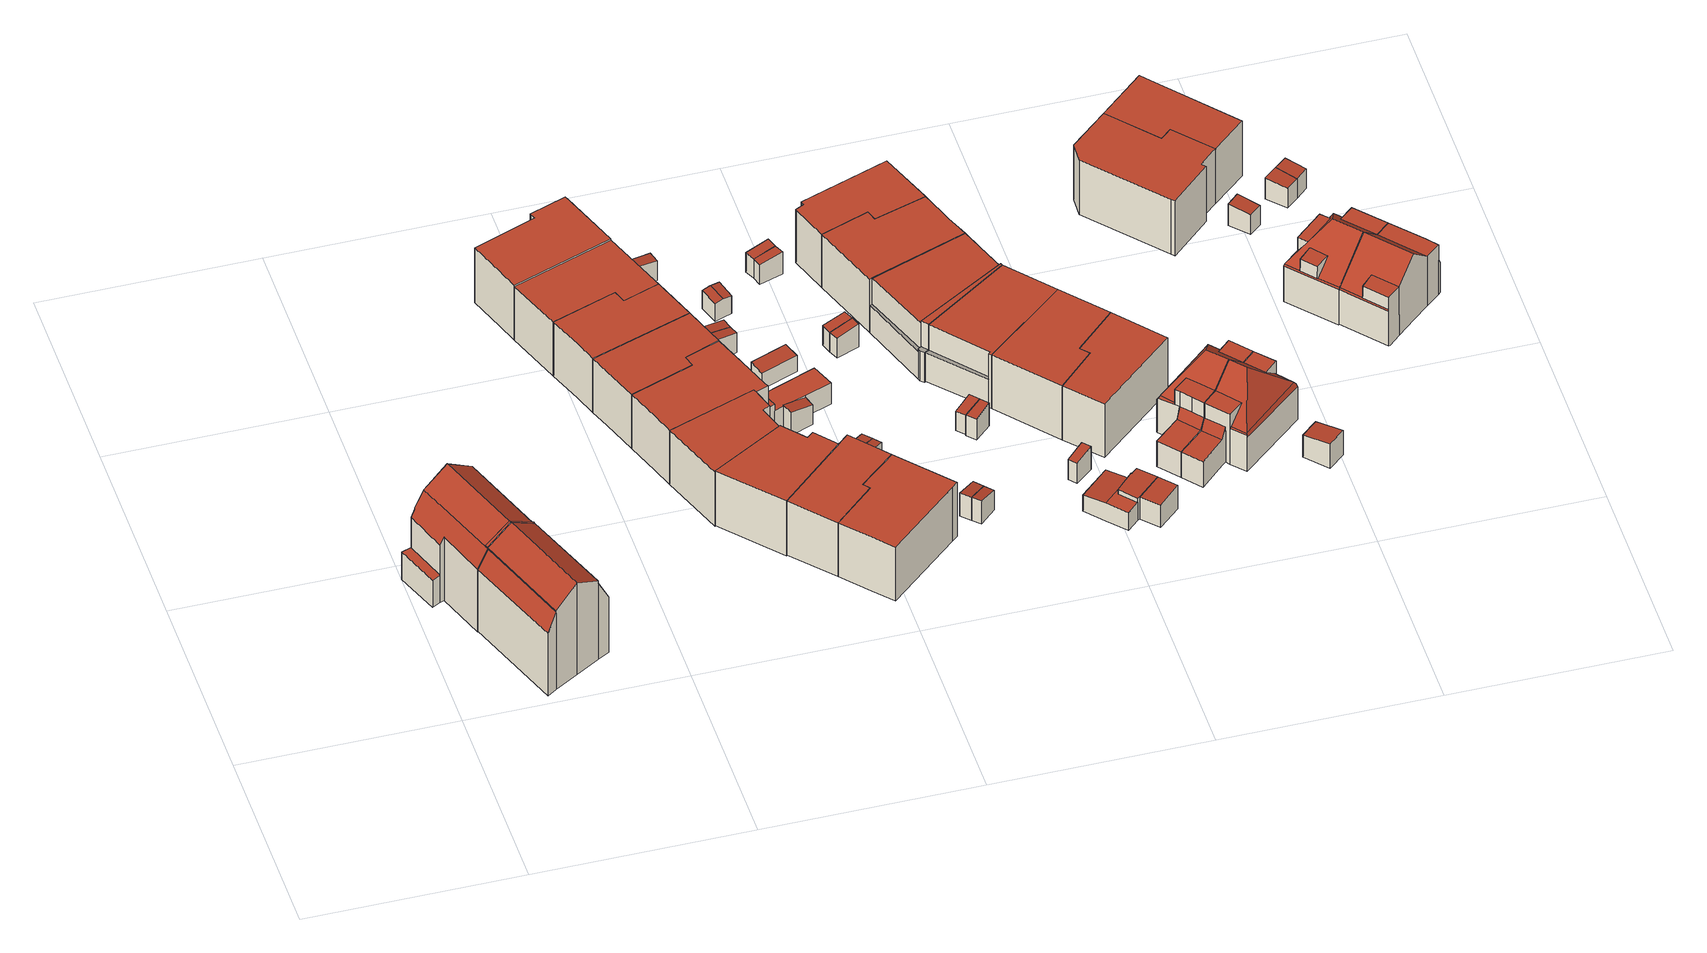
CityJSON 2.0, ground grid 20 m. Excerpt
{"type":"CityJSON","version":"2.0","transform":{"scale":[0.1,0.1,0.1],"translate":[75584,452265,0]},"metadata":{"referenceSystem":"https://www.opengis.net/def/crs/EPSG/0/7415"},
"CityObjects":{
"building1":{"type":"Building","attributes":{"Volume":614.29,"Dakoppervlakte":102.39,"Muuroppervlakte":263.69,"Vloeroppervlakte":76.36,"hoogte_Z_max_in_m_NAP":11.54,"GEB_DOEL":"woonfunctie","dateOfConstruction":"1925-01-01","measuredHeight":10.5},"geometry":[{"type":"Solid","lod":"2","boundaries":[[[[0,1,2,3,4,5,6,7,8,9,10,11,12,13,14,15,16,17,18,19]],[[20,21,22,23,24,25,26,27,28]],[[29,30,31,32,33,34,35,36,37]],[[26,38,39,27]],[[39,38,32,31]],[[40,41,42,43]],[[43,42,44,45]],[[46,47,48,49]],[[12,11,34,33]],[[9,8,7,6,30,29,37,36,35,34,11,10]],[[30,6,5,4,3,2,28,27,39,31]],[[2,1,20,28]],[[21,20,1,0,48]],[[23,22,47,17,16]],[[25,24,15,14]],[[44,42,13,12,33]],[[14,13,42,41,25]],[[44,33,32,45]],[[45,32,38,26,40,43]],[[40,26,25,41]],[[0,19,49,48]],[[19,18,46,49]],[[47,46,18,17]],[[21,48,47,22]],[[16,15,24,23]]]],"semantics":{"surfaces":[{"type":"GroundSurface"},{"type":"RoofSurface"},{"type":"WallSurface"}],"values":[[0,1,1,1,1,1,1,1,2,2,2,2,2,2,2,2,2,2,2,2,2,2,2,2,2]]}}]},
"building2":{"type":"Building","attributes":{"Volume":622.35,"Dakoppervlakte":97.78,"Muuroppervlakte":265.37,"Vloeroppervlakte":68.34,"hoogte_Z_max_in_m_NAP":11.54,"GEB_DOEL":"woonfunctie","dateOfConstruction":"1925-01-01","measuredHeight":10.49},"geometry":[{"type":"Solid","lod":"2","boundaries":[[[[50,51,52,53,54,55,56,57,58,59,60,61,62]],[[41,63,64,42]],[[42,64,65,44]],[[24,66,67,25]],[[68,69,70,71,34,33,72]],[[57,56,72,65,64]],[[44,33,50,62,61,25,41,42]],[[59,58,67,66]],[[61,60,24,25]],[[60,59,66,24]],[[41,25,67,63]],[[33,34,51,50]],[[56,55,68,72]],[[53,52,51,34,71,70,69,68,55,54]],[[65,72,33,44]],[[64,63,67,58,57]]]],"semantics":{"surfaces":[{"type":"GroundSurface"},{"type":"RoofSurface"},{"type":"WallSurface"}],"values":[[0,1,1,1,1,2,2,2,2,2,2,2,2,2,2,2]]}}]},
"building3":{"type":"Building","attributes":{"Volume":371.86,"Dakoppervlakte":60.45,"Muuroppervlakte":201.68,"Vloeroppervlakte":60.45,"hoogte_Z_max_in_m_NAP":7.16,"GEB_DOEL":"woonfunctie","dateOfConstruction":"1925-01-01","measuredHeight":6.15},"geometry":[{"type":"Solid","lod":"2","boundaries":[[[[73,74,75,76,77,78,79,80]],[[81,82,83,84,85,86,87,88]],[[79,84,83,80]],[[75,88,87,76]],[[74,81,88,75]],[[74,73,82,81]],[[83,82,73,80]],[[77,76,87,86]],[[79,78,77,86,85,84]]]],"semantics":{"surfaces":[{"type":"GroundSurface"},{"type":"RoofSurface"},{"type":"WallSurface"}],"values":[[0,1,2,2,2,2,2,2,2]]}}]},
"building4":{"type":"Building","attributes":{"Volume":283.01,"Dakoppervlakte":46.94,"Muuroppervlakte":173.96,"Vloeroppervlakte":46.94,"hoogte_Z_max_in_m_NAP":7.05,"GEB_DOEL":"woonfunctie","dateOfConstruction":"1925-01-01","measuredHeight":6.03},"geometry":[{"type":"Solid","lod":"2","boundaries":[[[[89,90,91,92,93,94,95]],[[96,97,98,99,100,101,102]],[[94,93,97,96]],[[93,92,98,97]],[[91,90,100,99]],[[90,89,101,100]],[[95,102,101,89]],[[102,95,94,96]],[[92,91,99,98]]]],"semantics":{"surfaces":[{"type":"GroundSurface"},{"type":"RoofSurface"},{"type":"WallSurface"}],"values":[[0,1,2,2,2,2,2,2,2]]}}]},
"building5":{"type":"Building","attributes":{"Volume":310.26,"Dakoppervlakte":51.52,"Muuroppervlakte":187.47,"Vloeroppervlakte":51.52,"hoogte_Z_max_in_m_NAP":7.05,"GEB_DOEL":"woonfunctie","dateOfConstruction":"1925-01-01","measuredHeight":6.02},"geometry":[{"type":"Solid","lod":"2","boundaries":[[[[103,104,105,106,107,108,109]],[[110,111,112,113,114,115,116]],[[106,105,113,112]],[[115,114,104,103]],[[109,116,115,103]],[[111,110,116,109,108,107]],[[104,114,113,105]],[[106,112,111,107]]]],"semantics":{"surfaces":[{"type":"GroundSurface"},{"type":"RoofSurface"},{"type":"WallSurface"}],"values":[[0,1,2,2,2,2,2,2]]}}]},
"building6":{"type":"Building","attributes":{"Volume":358.48,"Dakoppervlakte":59.34,"Muuroppervlakte":202.12,"Vloeroppervlakte":59.34,"hoogte_Z_max_in_m_NAP":7.05,"GEB_DOEL":"woonfunctie","dateOfConstruction":"1925-01-01","measuredHeight":6.04},"geometry":[{"type":"Solid","lod":"2","boundaries":[[[[105,104,103,109,77,76,117]],[[114,113,118,119,120,116,115]],[[109,103,115,116]],[[104,105,113,114]],[[119,118,113,105,117,76]],[[77,120,119,76]],[[103,104,114,115]],[[77,109,116,120]]]],"semantics":{"surfaces":[{"type":"GroundSurface"},{"type":"RoofSurface"},{"type":"WallSurface"}],"values":[[0,1,2,2,2,2,2,2]]}}]},
"building7":{"type":"Building","attributes":{"Volume":300.82,"Dakoppervlakte":50.06,"Muuroppervlakte":184.33,"Vloeroppervlakte":50.06,"hoogte_Z_max_in_m_NAP":7.05,"GEB_DOEL":"woonfunctie","dateOfConstruction":"1925-01-01","measuredHeight":6.01},"geometry":[{"type":"Solid","lod":"2","boundaries":[[[[106,121,122,123,124,125,107]],[[126,127,128,129,130,112,111]],[[129,128,123,122]],[[122,121,130,129]],[[130,121,106,112]],[[124,123,128,127]],[[107,111,112,106]],[[107,125,124,127,126,111]]]],"semantics":{"surfaces":[{"type":"GroundSurface"},{"type":"RoofSurface"},{"type":"WallSurface"}],"values":[[0,1,2,2,2,2,2,2]]}}]},
"building8":{"type":"Building","attributes":{"Volume":309.06,"Dakoppervlakte":49.85,"Muuroppervlakte":182.69,"Vloeroppervlakte":49.85,"hoogte_Z_max_in_m_NAP":7.33,"GEB_DOEL":"woonfunctie","dateOfConstruction":"1925-01-01","measuredHeight":6.2},"geometry":[{"type":"Solid","lod":"2","boundaries":[[[[131,132,133,134,135,136]],[[137,138,139,140,141,142]],[[131,136,139,138]],[[141,140,135,134]],[[133,142,141,134]],[[132,137,142,133]],[[140,139,136,135]],[[132,131,138,137]]]],"semantics":{"surfaces":[{"type":"GroundSurface"},{"type":"RoofSurface"},{"type":"WallSurface"}],"values":[[0,1,2,2,2,2,2,2]]}}]},
"building9":{"type":"Building","attributes":{"Volume":402.59,"Dakoppervlakte":78.63,"Muuroppervlakte":241.8,"Vloeroppervlakte":78.56,"hoogte_Z_max_in_m_NAP":7.05,"GEB_DOEL":"woonfunctie","dateOfConstruction":"1925-01-01","measuredHeight":6.01},"geometry":[{"type":"Solid","lod":"2","boundaries":[[[[143,144,145,146,147,148,89,95,94,149,124,123,122,121,150,151,152,153,154]],[[155,130,129,128,127,156,96,102,101,157]],[[158,159,160,161,162,163,164]],[[165,166,167,168]],[[169,170,160,171,172]],[[94,95,102,96]],[[95,89,101,102]],[[101,89,148,157]],[[130,121,122,129]],[[129,122,123,128]],[[124,127,128,123]],[[158,146,145,159]],[[162,161,170,154,153]],[[162,153,152,163]],[[152,151,164,163]],[[165,168,164,151,150]],[[158,167,166,147,146]],[[168,167,158,164]],[[154,170,169,143]],[[171,159,145,144,172]],[[143,169,172,144]],[[170,161,160]],[[159,171,160]],[[155,157,148,147,166,165,150,121,130]],[[96,156,127,124,149,94]]]],"semantics":{"surfaces":[{"type":"GroundSurface"},{"type":"RoofSurface"},{"type":"WallSurface"}],"values":[[0,1,1,1,1,2,2,2,2,2,2,2,2,2,2,2,2,2,2,2,2,2,2,2,2]]}}]},
"building10":{"type":"Building","attributes":{"Volume":282.96,"Dakoppervlakte":46.13,"Muuroppervlakte":181.64,"Vloeroppervlakte":46.13,"hoogte_Z_max_in_m_NAP":7.33,"GEB_DOEL":"woonfunctie","dateOfConstruction":"1925-01-01","measuredHeight":6.13},"geometry":[{"type":"Solid","lod":"2","boundaries":[[[[173,174,175,176,177,178,179]],[[180,181,182,183,184,139,138]],[[179,178,180,138]],[[178,177,181,180]],[[183,182,176,175]],[[174,184,183,175]],[[139,184,174,173]],[[138,139,173,179]],[[181,177,176,182]]]],"semantics":{"surfaces":[{"type":"GroundSurface"},{"type":"RoofSurface"},{"type":"WallSurface"}],"values":[[0,1,2,2,2,2,2,2,2]]}}]},
"building11":{"type":"Building","attributes":{"Volume":360.34,"Dakoppervlakte":58.59,"Muuroppervlakte":197.83,"Vloeroppervlakte":58.59,"hoogte_Z_max_in_m_NAP":7.33,"GEB_DOEL":"woonfunctie","dateOfConstruction":"1925-01-01","measuredHeight":6.15},"geometry":[{"type":"Solid","lod":"2","boundaries":[[[[178,177,176,175,185,186,187,188]],[[189,190,191,192,183,182,181,180]],[[187,186,191,190]],[[186,185,192,191]],[[176,182,183,175]],[[176,177,181,182]],[[178,180,181,177]],[[190,189,180,178,188,187]],[[175,183,192,185]]]],"semantics":{"surfaces":[{"type":"GroundSurface"},{"type":"RoofSurface"},{"type":"WallSurface"}],"values":[[0,1,2,2,2,2,2,2,2]]}}]},
"building12":{"type":"Building","attributes":{"Volume":5.86,"Dakoppervlakte":2.48,"Muuroppervlakte":15.99,"Vloeroppervlakte":2.44,"hoogte_Z_max_in_m_NAP":3.57,"GEB_DOEL":"onbekend","dateOfConstruction":"1925-01-01","measuredHeight":2.6},"geometry":[{"type":"Solid","lod":"2","boundaries":[[[[193,194,195,196]],[[197,198,199,200]],[[194,198,197,195]],[[194,193,199,198]],[[196,200,199,193]],[[200,196,195,197]]]],"semantics":{"surfaces":[{"type":"GroundSurface"},{"type":"RoofSurface"},{"type":"WallSurface"}],"values":[[0,1,2,2,2,2]]}}]},
"building13":{"type":"Building","attributes":{"Volume":5.13,"Dakoppervlakte":2.28,"Muuroppervlakte":14.9,"Vloeroppervlakte":2.25,"hoogte_Z_max_in_m_NAP":3.58,"GEB_DOEL":"onbekend","dateOfConstruction":"1925-01-01","measuredHeight":2.49},"geometry":[{"type":"Solid","lod":"2","boundaries":[[[[201,202,203,204]],[[205,206,207,208]],[[202,206,205,203]],[[207,206,202,201]],[[204,208,207,201]],[[204,203,205,208]]]],"semantics":{"surfaces":[{"type":"GroundSurface"},{"type":"RoofSurface"},{"type":"WallSurface"}],"values":[[0,1,2,2,2,2]]}}]},
"building14":{"type":"Building","attributes":{"Volume":5.24,"Dakoppervlakte":2.29,"Muuroppervlakte":15.24,"Vloeroppervlakte":2.25,"hoogte_Z_max_in_m_NAP":3.58,"GEB_DOEL":"onbekend","dateOfConstruction":"1925-01-01","measuredHeight":2.54},"geometry":[{"type":"Solid","lod":"2","boundaries":[[[[209,210,211,212]],[[206,205,213,214]],[[212,205,206,209]],[[212,211,213,205]],[[210,214,213,211]],[[206,214,210,209]]]],"semantics":{"surfaces":[{"type":"GroundSurface"},{"type":"RoofSurface"},{"type":"WallSurface"}],"values":[[0,1,2,2,2,2]]}}]},
"building15":{"type":"Building","attributes":{"Volume":10.61,"Dakoppervlakte":5.64,"Muuroppervlakte":19.85,"Vloeroppervlakte":5.59,"hoogte_Z_max_in_m_NAP":3.04,"GEB_DOEL":"onbekend","dateOfConstruction":"1925-01-01","measuredHeight":2},"geometry":[{"type":"Solid","lod":"2","boundaries":[[[[215,216,217,218]],[[219,220,221,222]],[[220,219,217,216]],[[216,215,221,220]],[[218,222,221,215]],[[219,222,218,217]]]],"semantics":{"surfaces":[{"type":"GroundSurface"},{"type":"RoofSurface"},{"type":"WallSurface"}],"values":[[0,1,2,2,2,2]]}}]},
"building16":{"type":"Building","attributes":{"Volume":5.31,"Dakoppervlakte":2.31,"Muuroppervlakte":15.15,"Vloeroppervlakte":2.28,"hoogte_Z_max_in_m_NAP":3.76,"GEB_DOEL":"onbekend","dateOfConstruction":"1925-01-01","measuredHeight":2.52},"geometry":[{"type":"Solid","lod":"2","boundaries":[[[[223,224,225,226]],[[227,228,229,230]],[[223,226,228,227]],[[229,228,226,225]],[[224,230,229,225]],[[224,223,227,230]]]],"semantics":{"surfaces":[{"type":"GroundSurface"},{"type":"RoofSurface"},{"type":"WallSurface"}],"values":[[0,1,2,2,2,2]]}}]},
"building17":{"type":"Building","attributes":{"Volume":7.15,"Dakoppervlakte":3.49,"Muuroppervlakte":15.15,"Vloeroppervlakte":5.08,"hoogte_Z_max_in_m_NAP":3.2,"GEB_DOEL":"onbekend","dateOfConstruction":"1925-01-01","measuredHeight":2.15},"geometry":[{"type":"Solid","lod":"2","boundaries":[[[[231,232,233,234,235,236]],[[237,238,239,240]],[[241,242,238,237]],[[241,234,233,242]],[[239,238,242,233,232,231]],[[236,240,239,231]],[[241,237,240,236,235,234]]]],"semantics":{"surfaces":[{"type":"GroundSurface"},{"type":"RoofSurface"},{"type":"WallSurface"}],"values":[[0,1,1,2,2,2,2]]}}]},
"building18":{"type":"Building","attributes":{"Volume":5.33,"Dakoppervlakte":2.31,"Muuroppervlakte":15.23,"Vloeroppervlakte":2.28,"hoogte_Z_max_in_m_NAP":3.76,"GEB_DOEL":"onbekend","dateOfConstruction":"1925-01-01","measuredHeight":2.53},"geometry":[{"type":"Solid","lod":"2","boundaries":[[[[226,243,244,223]],[[228,227,245,246]],[[226,223,227,228]],[[223,244,245,227]],[[243,246,245,244]],[[246,243,226,228]]]],"semantics":{"surfaces":[{"type":"GroundSurface"},{"type":"RoofSurface"},{"type":"WallSurface"}],"values":[[0,1,2,2,2,2]]}}]},
"building19":{"type":"Building","attributes":{"Volume":5.29,"Dakoppervlakte":2.29,"Muuroppervlakte":14.99,"Vloeroppervlakte":2.26,"hoogte_Z_max_in_m_NAP":3.76,"GEB_DOEL":"onbekend","dateOfConstruction":"1925-01-01","measuredHeight":2.52},"geometry":[{"type":"Solid","lod":"2","boundaries":[[[[247,248,249,250]],[[251,252,253,254]],[[249,248,254,253]],[[254,248,247,251]],[[250,252,251,247]],[[250,249,253,252]]]],"semantics":{"surfaces":[{"type":"GroundSurface"},{"type":"RoofSurface"},{"type":"WallSurface"}],"values":[[0,1,2,2,2,2]]}}]},
"building20":{"type":"Building","attributes":{"Volume":5.4,"Dakoppervlakte":2.28,"Muuroppervlakte":15.32,"Vloeroppervlakte":2.25,"hoogte_Z_max_in_m_NAP":3.76,"GEB_DOEL":"onbekend","dateOfConstruction":"1925-01-01","measuredHeight":2.57},"geometry":[{"type":"Solid","lod":"2","boundaries":[[[[255,249,248,256]],[[254,253,257,258]],[[249,253,254,248]],[[249,255,257,253]],[[256,258,257,255]],[[258,256,248,254]]]],"semantics":{"surfaces":[{"type":"GroundSurface"},{"type":"RoofSurface"},{"type":"WallSurface"}],"values":[[0,1,2,2,2,2]]}}]},
"building21":{"type":"Building","attributes":{"Volume":5.41,"Dakoppervlakte":2.27,"Muuroppervlakte":15.71,"Vloeroppervlakte":2.25,"hoogte_Z_max_in_m_NAP":3.64,"GEB_DOEL":"onbekend","dateOfConstruction":"1925-01-01","measuredHeight":2.57},"geometry":[{"type":"Solid","lod":"2","boundaries":[[[[259,260,261,262]],[[263,264,265,266]],[[261,260,266,265]],[[259,263,266,260]],[[264,263,259,262]],[[265,264,262,261]]]],"semantics":{"surfaces":[{"type":"GroundSurface"},{"type":"RoofSurface"},{"type":"WallSurface"}],"values":[[0,1,2,2,2,2]]}}]},
"building22":{"type":"Building","attributes":{"Volume":5.35,"Dakoppervlakte":2.27,"Muuroppervlakte":15.53,"Vloeroppervlakte":2.25,"hoogte_Z_max_in_m_NAP":3.64,"GEB_DOEL":"onbekend","dateOfConstruction":"1925-01-01","measuredHeight":2.55},"geometry":[{"type":"Solid","lod":"2","boundaries":[[[[267,268,262,261]],[[264,269,270,265]],[[264,262,268,269]],[[268,267,270,269]],[[261,265,270,267]],[[262,264,265,261]]]],"semantics":{"surfaces":[{"type":"GroundSurface"},{"type":"RoofSurface"},{"type":"WallSurface"}],"values":[[0,1,2,2,2,2]]}}]},
"building23":{"type":"Building","attributes":{"Volume":5.52,"Dakoppervlakte":2.28,"Muuroppervlakte":16.03,"Vloeroppervlakte":2.25,"hoogte_Z_max_in_m_NAP":3.61,"GEB_DOEL":"onbekend","dateOfConstruction":"1925-01-01","measuredHeight":2.65},"geometry":[{"type":"Solid","lod":"2","boundaries":[[[[271,272,273,274]],[[275,276,277,278]],[[277,276,273,272]],[[272,271,278,277]],[[275,278,271,274]],[[275,274,273,276]]]],"semantics":{"surfaces":[{"type":"GroundSurface"},{"type":"RoofSurface"},{"type":"WallSurface"}],"values":[[0,1,2,2,2,2]]}}]},
"building24":{"type":"Building","attributes":{"Volume":5.43,"Dakoppervlakte":2.28,"Muuroppervlakte":15.77,"Vloeroppervlakte":2.25,"hoogte_Z_max_in_m_NAP":3.61,"GEB_DOEL":"onbekend","dateOfConstruction":"1925-01-01","measuredHeight":2.61},"geometry":[{"type":"Solid","lod":"2","boundaries":[[[[273,272,279,280]],[[276,281,282,277]],[[279,272,277,282]],[[273,276,277,272]],[[281,276,273,280]],[[282,281,280,279]]]],"semantics":{"surfaces":[{"type":"GroundSurface"},{"type":"RoofSurface"},{"type":"WallSurface"}],"values":[[0,1,2,2,2,2]]}}]},
"building25":{"type":"Building","attributes":{"Volume":4.97,"Dakoppervlakte":2.08,"Muuroppervlakte":14.81,"Vloeroppervlakte":2.06,"hoogte_Z_max_in_m_NAP":3.82,"GEB_DOEL":"onbekend","dateOfConstruction":"1925-01-01","measuredHeight":2.57},"geometry":[{"type":"Solid","lod":"2","boundaries":[[[[283,284,285,286]],[[287,288,289,290]],[[287,285,284,288]],[[284,283,289,288]],[[286,290,289,283]],[[286,285,287,290]]]],"semantics":{"surfaces":[{"type":"GroundSurface"},{"type":"RoofSurface"},{"type":"WallSurface"}],"values":[[0,1,2,2,2,2]]}}]},
"building26":{"type":"Building","attributes":{"Volume":5.09,"Dakoppervlakte":2.09,"Muuroppervlakte":15.15,"Vloeroppervlakte":2.06,"hoogte_Z_max_in_m_NAP":3.82,"GEB_DOEL":"onbekend","dateOfConstruction":"1925-01-01","measuredHeight":2.62},"geometry":[{"type":"Solid","lod":"2","boundaries":[[[[291,292,293,294]],[[295,288,287,296]],[[294,293,288,295]],[[293,292,287,288]],[[291,296,287,292]],[[295,296,291,294]]]],"semantics":{"surfaces":[{"type":"GroundSurface"},{"type":"RoofSurface"},{"type":"WallSurface"}],"values":[[0,1,2,2,2,2]]}}]},
"building27":{"type":"Building","attributes":{"Volume":372.69,"Dakoppervlakte":61.82,"Muuroppervlakte":200.44,"Vloeroppervlakte":61.82,"hoogte_Z_max_in_m_NAP":7.02,"GEB_DOEL":"woonfunctie","dateOfConstruction":"1925-01-01","measuredHeight":6.03},"geometry":[{"type":"Solid","lod":"2","boundaries":[[[[297,298,299,300,301,302,303]],[[304,305,306,307,308,309,310]],[[309,308,307,303,302,301]],[[299,304,310,300]],[[298,305,304,299]],[[297,306,305,298]],[[301,300,310,309]],[[307,306,297,303]]]],"semantics":{"surfaces":[{"type":"GroundSurface"},{"type":"RoofSurface"},{"type":"WallSurface"}],"values":[[0,1,2,2,2,2,2,2]]}}]},
"building28":{"type":"Building","attributes":{"Volume":387.91,"Dakoppervlakte":63.04,"Muuroppervlakte":203.63,"Vloeroppervlakte":65.37,"hoogte_Z_max_in_m_NAP":7.34,"GEB_DOEL":"woonfunctie","dateOfConstruction":"1925-01-01","measuredHeight":6.33},"geometry":[{"type":"Solid","lod":"2","boundaries":[[[[311,312,313,314,315,297,316,303,317,318]],[[319,320,321,322]],[[323,324,325,326,327]],[[328,329,330,307,331]],[[332,333,334,335]],[[322,331,307,303,316]],[[332,335,324,312,311]],[[333,332,311,318,329]],[[319,322,316,297]],[[319,297,315,320]],[[326,320,315,314,327]],[[327,314,313,323]],[[313,312,324,323]],[[320,326,325,321]],[[325,324,335,334,328]],[[328,331,322,321,325]],[[333,329,328,334]],[[318,317,303,307,330,329]]]],"semantics":{"surfaces":[{"type":"GroundSurface"},{"type":"OuterFloorSurface"},{"type":"RoofSurface"},{"type":"WallSurface"}],"values":[[0,1,1,2,2,3,3,3,3,3,3,3,3,3,3,3,3,3]]}}]},
"building29":{"type":"Building","attributes":{"Volume":281.37,"Dakoppervlakte":47.06,"Muuroppervlakte":181.34,"Vloeroppervlakte":47.06,"hoogte_Z_max_in_m_NAP":7.02,"GEB_DOEL":"woonfunctie","dateOfConstruction":"1925-01-01","measuredHeight":5.98},"geometry":[{"type":"Solid","lod":"2","boundaries":[[[[336,337,338,339,301,300,299,298]],[[309,340,341,342,343,305,304,310]],[[300,301,309,310]],[[339,340,309,301]],[[339,338,341,340]],[[338,337,342,341]],[[337,336,343,342]],[[336,298,305,343]],[[304,305,298,299]],[[300,310,304,299]]]],"semantics":{"surfaces":[{"type":"GroundSurface"},{"type":"RoofSurface"},{"type":"WallSurface"}],"values":[[0,1,2,2,2,2,2,2,2,2]]}}]},
"building30":{"type":"Building","attributes":{"Volume":4.59,"Dakoppervlakte":1.91,"Muuroppervlakte":14.62,"Vloeroppervlakte":1.89,"hoogte_Z_max_in_m_NAP":3.79,"GEB_DOEL":"onbekend","dateOfConstruction":"1925-01-01","measuredHeight":2.59},"geometry":[{"type":"Solid","lod":"2","boundaries":[[[[344,345,346,347]],[[348,349,350,351]],[[351,350,344,347]],[[346,348,351,347]],[[345,349,348,346]],[[349,345,344,350]]]],"semantics":{"surfaces":[{"type":"GroundSurface"},{"type":"RoofSurface"},{"type":"WallSurface"}],"values":[[0,1,2,2,2,2]]}}]},
"building31":{"type":"Building","attributes":{"Volume":39.82,"Dakoppervlakte":18.54,"Muuroppervlakte":41.05,"Vloeroppervlakte":18.48,"hoogte_Z_max_in_m_NAP":3.95,"GEB_DOEL":"onbekend","dateOfConstruction":"1925-01-01","measuredHeight":2.74},"geometry":[{"type":"Solid","lod":"2","boundaries":[[[[352,353,354,355,356,357,358,359,360,361,362]],[[363,364,365,366]],[[367,363,366,368,369,370]],[[371,372,373,374,375,376,377]],[[361,364,363,362]],[[361,360,365,364]],[[368,358,357,369]],[[363,367,352,362]],[[372,371,369,357,356]],[[373,372,356,355]],[[373,355,354,374]],[[354,353,375,374]],[[352,367,376,375,353]],[[367,370,377,376]],[[377,370,369,371]],[[365,360,359,358,368,366]]]],"semantics":{"surfaces":[{"type":"GroundSurface"},{"type":"RoofSurface"},{"type":"WallSurface"}],"values":[[0,1,1,1,2,2,2,2,2,2,2,2,2,2,2,2]]}}]},
"building32":{"type":"Building","attributes":{"Volume":359.81,"Dakoppervlakte":57.62,"Muuroppervlakte":195.55,"Vloeroppervlakte":59.96,"hoogte_Z_max_in_m_NAP":7.34,"GEB_DOEL":"woonfunctie","dateOfConstruction":"1925-01-01","measuredHeight":6.12},"geometry":[{"type":"Solid","lod":"2","boundaries":[[[[378,379,380,381,382,383]],[[323,384,385,324]],[[386,387,388,332,335,389]],[[379,378,388,387]],[[388,378,383,332]],[[332,383,382,324,335]],[[380,379,387,386,384]],[[382,381,323,324]],[[381,380,384,323]],[[385,389,335,324]],[[385,384,386,389]]]],"semantics":{"surfaces":[{"type":"GroundSurface"},{"type":"OuterFloorSurface"},{"type":"RoofSurface"},{"type":"WallSurface"}],"values":[[0,1,2,3,3,3,3,3,3,3,3]]}}]},
"building33":{"type":"Building","attributes":{"Volume":14.55,"Dakoppervlakte":5.63,"Muuroppervlakte":24.86,"Vloeroppervlakte":5.6,"hoogte_Z_max_in_m_NAP":3.95,"GEB_DOEL":"onbekend","dateOfConstruction":"1925-01-01","measuredHeight":2.72},"geometry":[{"type":"Solid","lod":"2","boundaries":[[[[390,391,356,355]],[[392,393,373,372]],[[356,391,392,372]],[[393,392,391,390]],[[355,373,393,390]],[[356,372,373,355]]]],"semantics":{"surfaces":[{"type":"GroundSurface"},{"type":"RoofSurface"},{"type":"WallSurface"}],"values":[[0,1,2,2,2,2]]}}]},
"building34":{"type":"Building","attributes":{"Volume":377.37,"Dakoppervlakte":61.05,"Muuroppervlakte":205.88,"Vloeroppervlakte":61.05,"hoogte_Z_max_in_m_NAP":7.34,"GEB_DOEL":"woonfunctie","dateOfConstruction":"1925-01-01","measuredHeight":6.18},"geometry":[{"type":"Solid","lod":"2","boundaries":[[[[394,395,379,378,396,397]],[[398,399,400,401,388,387]],[[396,378,388,401]],[[379,395,398,387]],[[395,394,399,398]],[[400,399,394,397]],[[388,378,379,387]],[[397,396,401,400]]]],"semantics":{"surfaces":[{"type":"GroundSurface"},{"type":"RoofSurface"},{"type":"WallSurface"}],"values":[[0,1,2,2,2,2,2,2]]}}]},
"building35":{"type":"Building","attributes":{"Volume":304.19,"Dakoppervlakte":49.37,"Muuroppervlakte":188.84,"Vloeroppervlakte":49.37,"hoogte_Z_max_in_m_NAP":7.34,"GEB_DOEL":"woonfunctie","dateOfConstruction":"1925-01-01","measuredHeight":6.16},"geometry":[{"type":"Solid","lod":"2","boundaries":[[[[396,402,403,395,394,397]],[[401,400,399,398,404,405]],[[396,401,405,402]],[[397,394,399,400]],[[394,395,398,399]],[[398,395,403,404]],[[397,400,401,396]],[[405,404,403,402]]]],"semantics":{"surfaces":[{"type":"GroundSurface"},{"type":"RoofSurface"},{"type":"WallSurface"}],"values":[[0,1,2,2,2,2,2,2]]}}]},
"building36":{"type":"Building","attributes":{"Volume":235.8,"Dakoppervlakte":62.46,"Muuroppervlakte":146.43,"Vloeroppervlakte":45.17,"hoogte_Z_max_in_m_NAP":8.79,"GEB_DOEL":"woonfunctie","dateOfConstruction":"1925-01-01","measuredHeight":7.63},"geometry":[{"type":"Solid","lod":"2","boundaries":[[[[406,407,408,409,410,411,412,413,414,415,416,417,418,419,420,421,422]],[[423,424,425,426]],[[427,428,429,430,431,432]],[[433,432,431,434,435,436]],[[436,437,438,433]],[[439,440,435,434,423,426]],[[441,442,443,444]],[[443,445,446,447,444]],[[448,449,437,436,440,450]],[[440,436,435]],[[450,440,439,451]],[[407,406,448,450]],[[406,422,449,448]],[[447,438,437,449,422,421,420,419]],[[441,444,447,419,418,417]],[[417,416,442,441]],[[423,411,410,409,452,424]],[[425,424,452,451]],[[451,439,426,425]],[[453,431,430,445]],[[427,438,447,428]],[[412,411,423,434,431,453,445,443,442,416,415,414,413]],[[429,428,447,446]],[[430,429,446,445]],[[438,427,432,433]],[[409,408,407,450,451,452]]]],"semantics":{"surfaces":[{"type":"GroundSurface"},{"type":"RoofSurface"},{"type":"WallSurface"}],"values":[[0,1,1,1,1,1,1,1,1,1,1,2,2,2,2,2,2,2,2,2,2,2,2,2,2,2]]}}]},
"building37":{"type":"Building","attributes":{"Volume":215.91,"Dakoppervlakte":57.65,"Muuroppervlakte":142.83,"Vloeroppervlakte":41.72,"hoogte_Z_max_in_m_NAP":8.79,"GEB_DOEL":"woonfunctie","dateOfConstruction":"1925-01-01","measuredHeight":7.61},"geometry":[{"type":"Solid","lod":"2","boundaries":[[[[454,455,456,457,458,459,460,416,415,414,413,412,411,410,409,461,462]],[[463,424,423,464]],[[465,431,430,466]],[[467,468,469,434,431,465]],[[468,467,470,471]],[[434,469,472,473,464,423]],[[474,475,443,442]],[[443,475,476,445]],[[468,471,477,478,479,480,472]],[[472,480,481,473]],[[472,469,468]],[[442,443,445,453,431,434,423,411,412,413,414,415,416]],[[416,460,474,442]],[[474,460,459,458,476,475]],[[456,477,471,470,457]],[[454,479,478,477,456,455]],[[480,479,454,462]],[[480,462,461,409,452,481]],[[481,463,464,473]],[[424,452,409,410,411,423]],[[430,431,453,445]],[[470,467,465,466]],[[457,470,466,430,445,476,458]],[[463,481,452,424]]]],"semantics":{"surfaces":[{"type":"GroundSurface"},{"type":"RoofSurface"},{"type":"WallSurface"}],"values":[[0,1,1,1,1,1,1,1,1,1,1,2,2,2,2,2,2,2,2,2,2,2,2,2]]}}]},
"building38":{"type":"Building","attributes":{"Volume":14.03,"Dakoppervlakte":5.43,"Muuroppervlakte":24.39,"Vloeroppervlakte":5.4,"hoogte_Z_max_in_m_NAP":3.95,"GEB_DOEL":"onbekend","dateOfConstruction":"1925-01-01","measuredHeight":2.73},"geometry":[{"type":"Solid","lod":"2","boundaries":[[[[482,483,484,485]],[[486,487,488,489]],[[485,487,486,482]],[[488,487,485,484]],[[483,489,488,484]],[[483,482,486,489]]]],"semantics":{"surfaces":[{"type":"GroundSurface"},{"type":"RoofSurface"},{"type":"WallSurface"}],"values":[[0,1,2,2,2,2]]}}]},
"building39":{"type":"Building","attributes":{"Volume":437.5,"Dakoppervlakte":70.58,"Muuroppervlakte":222.28,"Vloeroppervlakte":90.07,"hoogte_Z_max_in_m_NAP":7.1,"GEB_DOEL":"woonfunctie","dateOfConstruction":"1925-01-01","measuredHeight":6.2},"geometry":[{"type":"Solid","lod":"2","boundaries":[[[[490,491,492,493,494,495,496,497,498,499,500]],[[501,502,503,504,505,506,507,508,509,510,511]],[[492,509,508,493]],[[492,491,510,509]],[[491,490,511,510]],[[490,500,501,511]],[[500,499,502,501]],[[498,503,502,499]],[[495,506,505,496]],[[494,507,506,495]],[[493,508,507,494]],[[498,497,496,505,504,503]]]],"semantics":{"surfaces":[{"type":"GroundSurface"},{"type":"RoofSurface"},{"type":"WallSurface"}],"values":[[0,1,2,2,2,2,2,2,2,2,2,2]]}}]},
"building40":{"type":"Building","attributes":{"Volume":315.12,"Dakoppervlakte":50.88,"Muuroppervlakte":196.49,"Vloeroppervlakte":50.88,"hoogte_Z_max_in_m_NAP":7.1,"GEB_DOEL":"woonfunctie","dateOfConstruction":"1925-01-01","measuredHeight":6.19},"geometry":[{"type":"Solid","lod":"2","boundaries":[[[[512,513,496,495,494,493,514]],[[506,505,515,516,517,508,507]],[[493,508,517,514]],[[493,494,507,508]],[[495,496,505,506]],[[496,513,515,505]],[[515,513,512,516]],[[517,516,512,514]],[[494,495,506,507]]]],"semantics":{"surfaces":[{"type":"GroundSurface"},{"type":"RoofSurface"},{"type":"WallSurface"}],"values":[[0,1,2,2,2,2,2,2,2]]}}]},
"building41":{"type":"Building","attributes":{"Volume":7.25,"Dakoppervlakte":3.25,"Muuroppervlakte":16.51,"Vloeroppervlakte":3.23,"hoogte_Z_max_in_m_NAP":3.39,"GEB_DOEL":"onbekend","dateOfConstruction":"1925-01-01","measuredHeight":2.35},"geometry":[{"type":"Solid","lod":"2","boundaries":[[[[518,519,520,521]],[[522,523,524,525]],[[518,521,525,524]],[[521,520,522,525]],[[519,523,522,520]],[[523,519,518,524]]]],"semantics":{"surfaces":[{"type":"GroundSurface"},{"type":"RoofSurface"},{"type":"WallSurface"}],"values":[[0,1,2,2,2,2]]}}]},
"building42":{"type":"Building","attributes":{"Volume":257.02,"Dakoppervlakte":60.19,"Muuroppervlakte":153.49,"Vloeroppervlakte":45.32,"hoogte_Z_max_in_m_NAP":8.69,"GEB_DOEL":"woonfunctie","dateOfConstruction":"1925-01-01","measuredHeight":7.61},"geometry":[{"type":"Solid","lod":"2","boundaries":[[[[526,527,528,529,530,531,532,533,534,535,536,537,538,539,540]],[[541,542,543,544]],[[545,546,547,548,549]],[[550,551,552,553,554,555,556]],[[557,558,543,542,552,551]],[[551,559,560,561,562,563,557]],[[557,563,564,565,566,567,568,558]],[[563,569,570,568,567,571,572,564]],[[551,550,573,569,563,562,574,575,559]],[[576,561,560,577]],[[565,578,579,566]],[[530,529,569,573]],[[569,529,528,570]],[[528,527,568,570]],[[541,544,553,552]],[[543,540,539,538,553,544]],[[545,549,548,536,535,534]],[[534,533,555,546,545]],[[532,556,555,533]],[[531,550,556,532]],[[531,530,573,550]],[[546,555,554,547]],[[542,541,552]],[[537,554,553,538]],[[568,527,526,540,543,558]],[[548,547,554,537,536]],[[577,560,559,575]],[[575,574,576,577]],[[562,561,576,574]],[[578,572,571,579]],[[566,579,571,567]],[[572,578,565,564]]]],"semantics":{"surfaces":[{"type":"GroundSurface"},{"type":"RoofSurface"},{"type":"WallSurface"}],"values":[[0,1,1,1,1,1,1,1,1,1,1,2,2,2,2,2,2,2,2,2,2,2,2,2,2,2,2,2,2,2,2,2]]}}]},
"building43":{"type":"Building","attributes":{"Volume":7.22,"Dakoppervlakte":3.22,"Muuroppervlakte":16.45,"Vloeroppervlakte":3.2,"hoogte_Z_max_in_m_NAP":3.42,"GEB_DOEL":"onbekend","dateOfConstruction":"1925-01-01","measuredHeight":2.38},"geometry":[{"type":"Solid","lod":"2","boundaries":[[[[580,581,582,583]],[[584,585,586,587]],[[580,583,587,586]],[[583,582,584,587]],[[581,585,584,582]],[[585,581,580,586]]]],"semantics":{"surfaces":[{"type":"GroundSurface"},{"type":"RoofSurface"},{"type":"WallSurface"}],"values":[[0,1,2,2,2,2]]}}]},
"building44":{"type":"Building","attributes":{"Volume":249.37,"Dakoppervlakte":54.91,"Muuroppervlakte":156.78,"Vloeroppervlakte":43.27,"hoogte_Z_max_in_m_NAP":8.69,"GEB_DOEL":"woonfunctie","dateOfConstruction":"1925-01-01","measuredHeight":7.53},"geometry":[{"type":"Solid","lod":"2","boundaries":[[[[588,589,590,591,592,593,594,595,596,597,598,599,600,601,602,603,604,605,606]],[[607,608,609,610]],[[611,612,613,614,568,570]],[[615,544,543,616,617]],[[618,619,548,547]],[[620,621,622,623]],[[624,625,626,554,553,627,628,629]],[[630,616,543,558]],[[568,614,609,608,630,558]],[[558,589,588,568]],[[608,603,602,601,616,630]],[[610,613,612,607]],[[612,605,604,603,608,607]],[[588,606,570,568]],[[606,605,611,570]],[[612,611,605]],[[613,610,609,614]],[[617,628,627,615]],[[627,553,544,615]],[[598,597,622,625,624]],[[593,592,553,554]],[[599,629,628,600]],[[594,593,554,547,548]],[[595,594,548,619,620]],[[595,620,623,596]],[[622,597,596,623]],[[618,626,621,620,619]],[[626,625,622,621]],[[547,554,626,618]],[[616,601,600,628,617]],[[589,558,543,590]],[[553,592,591,590,543,544]],[[629,599,598,624]]]],"semantics":{"surfaces":[{"type":"GroundSurface"},{"type":"RoofSurface"},{"type":"WallSurface"}],"values":[[0,1,1,1,1,1,1,1,1,2,2,2,2,2,2,2,2,2,2,2,2,2,2,2,2,2,2,2,2,2,2,2,2]]}}]},
"building45":{"type":"Building","attributes":{"Volume":7.41,"Dakoppervlakte":3.22,"Muuroppervlakte":16.87,"Vloeroppervlakte":3.2,"hoogte_Z_max_in_m_NAP":3.42,"GEB_DOEL":"onbekend","dateOfConstruction":"1925-01-01","measuredHeight":2.44},"geometry":[{"type":"Solid","lod":"2","boundaries":[[[[581,580,631,632]],[[585,633,634,586]],[[633,585,581,632]],[[634,633,632,631]],[[634,631,580,586]],[[580,581,585,586]]]],"semantics":{"surfaces":[{"type":"GroundSurface"},{"type":"RoofSurface"},{"type":"WallSurface"}],"values":[[0,1,2,2,2,2]]}}]}
},
"vertices":[
[9,185,10],[13,187,10],[13,188,10],[22,191,10],[45,200,10],[69,208,10],[81,212,10],[83,205,10],[92,181,10],[96,171,10],[108,136,10],[111,128,10],[99,123,10],[76,114,10],[53,105,10],[43,101,10],[27,147,10],[23,145,10],[15,141,10],[0,182,10],[13,187,82],[9,185,75],[23,145,75],[27,147,82],[43,101,81],[53,105,98],[52,108,98],[22,191,98],[13,188,82],[83,205,74],[81,212,74],[69,208,98],[99,125,98],[99,123,98],[111,128,74],[108,136,74],[96,171,74],[92,181,74],[75,116,114],[45,200,114],[52,108,100],[53,105,100],[76,114,115],[75,116,115],[99,123,100],[99,125,100],[15,141,41],[23,145,41],[9,185,41],[0,182,41],
[99,123,11],[111,128,11],[126,87,11],[129,77,11],[138,53,11],[141,45,11],[130,39,11],[108,26,11],[86,13,11],[77,7,11],[43,101,11],[53,105,11],[76,114,11],[86,13,100],[108,26,115],[130,39,100],[77,7,82],[86,13,98],[141,45,74],[138,53,74],[129,77,74],[126,87,74],[130,39,98],
[212,524,10],[246,536,10],[247,533,10],[268,475,10],[174,442,10],[167,462,10],[155,496,10],[214,518,10],[246,536,72],[212,524,72],[214,518,72],[155,496,72],[167,462,72],[174,442,72],[268,475,72],[247,533,72],
[332,259,10],[338,239,10],[331,236,10],[339,211,10],[271,172,10],[249,233,10],[331,262,10],[249,233,71],[271,172,71],[339,211,71],[331,236,71],[338,239,71],[332,259,71],[331,262,71],
[253,411,10],[257,399,10],[291,411,10],[306,369,10],[212,337,10],[205,358,10],[193,390,10],[205,358,71],[212,337,71],[306,369,71],[291,411,71],[257,399,71],[253,411,71],[193,390,71],
[289,417,10],[289,417,71],[268,475,71],[174,442,71],
[320,329,10],[287,317,10],[290,306,10],[231,285,10],[219,318,10],[219,318,71],[231,285,71],[290,306,71],[287,317,71],[320,329,71],
[318,119,11],[271,172,11],[339,211,11],[357,190,11],[363,195,11],[380,175,11],[271,172,73],[318,119,73],[380,175,73],[363,195,73],[357,190,73],[339,211,73],
[385,271,10],[364,263,10],[360,274,10],[352,271,10],[342,267,10],[344,263,10],[242,253,10],[334,290,10],[344,293,10],[399,314,10],[407,291,10],[382,282,10],[342,267,71],[242,253,71],[344,263,71],[352,271,34],[360,274,34],[371,278,34],[382,282,34],[407,291,34],[399,314,33],[344,293,33],[334,290,41],[342,267,41],[352,271,41],[344,293,41],[385,271,32],[382,282,32],[360,274,36],[364,263,36],
[380,175,12],[390,184,12],[419,150,12],[385,121,12],[390,115,12],[352,81,12],[318,119,12],[352,81,73],[390,115,73],[385,121,73],[419,150,73],[390,184,73],
[462,101,12],[456,96,12],[390,38,12],[374,56,12],[374,56,73],[390,38,73],[456,96,73],[462,101,73],
[289,473,10],[286,483,10],[307,491,10],[310,480,10],[307,491,32],[286,483,36],[289,473,36],[310,480,32],
[343,394,11],[346,384,11],[325,377,11],[321,386,11],[325,377,36],[346,384,32],[343,394,32],[321,386,36],
[346,384,10],[349,375,10],[328,367,10],[325,377,10],[328,367,36],[349,375,32],
[356,325,10],[351,339,10],[385,352,10],[391,338,10],[385,352,30],[351,339,30],[356,325,28],[391,338,28],
[404,201,12],[397,208,12],[414,223,12],[421,215,12],[404,201,38],[421,215,34],[414,223,34],[397,208,38],
[336,435,11],[344,438,11],[353,441,11],[358,422,11],[350,419,11],[342,416,11],[350,419,32],[344,438,32],[336,435,31],[342,416,31],[358,422,31],[353,441,31],
[427,208,12],[410,193,12],[410,193,38],[427,208,34],
[487,140,12],[494,132,12],[479,117,12],[471,125,12],[487,140,34],[471,125,38],[479,117,38],[494,132,34],
[486,110,12],[501,124,12],[486,110,38],[501,124,34],
[384,468,11],[406,476,11],[409,466,11],[388,459,11],[384,468,33],[388,459,33],[409,466,36],[406,476,36],
[413,457,11],[391,450,11],[391,450,33],[413,457,36],
[442,371,10],[446,362,10],[424,354,10],[421,364,10],[421,364,32],[424,354,32],[446,362,36],[442,371,36],
[449,353,10],[428,345,10],[428,345,32],[449,353,36],
[513,241,13],[520,233,13],[504,220,13],[497,227,13],[504,220,35],[520,233,38],[513,241,38],[497,227,35],
[511,212,12],[504,220,12],[520,233,12],[526,226,12],[526,226,38],[511,212,35],
[463,368,10],[440,433,10],[485,449,10],[488,439,10],[537,454,10],[548,422,10],[556,401,10],[485,449,70],[440,433,70],[463,368,70],[556,401,70],[548,422,70],[537,454,70],[488,439,70],
[574,351,10],[494,297,10],[490,295,10],[487,298,10],[486,301,10],[465,369,10],[563,381,10],[573,353,10],[463,368,41],[486,301,41],[489,303,41],[465,369,41],[490,295,44],[494,297,44],[489,303,44],[486,301,44],[487,298,44],[489,303,70],[573,353,70],[563,381,70],[465,369,70],[574,351,73],[573,353,73],[489,303,73],[494,297,73],
[428,469,10],[436,473,10],[435,477,10],[518,506,10],[518,506,70],[435,477,70],[436,473,70],[428,469,70],
[593,150,12],[577,136,12],[571,143,12],[587,157,12],[571,143,35],[577,136,35],[593,150,38],[587,157,38],
[616,108,12],[616,107,12],[622,112,12],[636,97,12],[615,79,12],[613,78,12],[602,68,12],[587,85,12],[572,102,12],[599,127,12],[614,110,12],[614,110,32],[599,127,30],[572,102,30],[587,85,32],[616,108,32],[602,68,32],[613,78,32],[600,93,32],[613,78,37],[615,79,37],[636,97,39],[622,112,39],[616,107,39],[616,108,39],[600,93,37],
[610,309,12],[534,246,12],[532,248,12],[490,295,12],[494,297,12],[574,351,12],[532,248,44],[534,250,44],[532,248,73],[534,246,73],[610,309,73],[534,250,73],
[649,82,12],[629,64,12],[629,64,37],[649,82,39],
[614,225,12],[580,192,12],[645,269,12],[607,233,12],[580,192,73],[614,225,73],[607,233,73],[645,269,73],
[682,225,12],[608,161,12],[608,161,73],[682,225,73],
[718,230,12],[718,229,12],[732,214,12],[748,195,12],[747,194,12],[736,184,12],[719,169,12],[703,155,12],[690,143,12],[686,140,12],[663,119,12],[647,138,12],[671,159,12],[674,162,12],[671,166,12],[660,178,12],[659,179,12],[736,184,67],[748,195,67],[732,214,67],[720,203,67],[671,166,69],[674,162,69],[682,153,69],[690,143,69],[703,155,69],[684,177,69],[671,166,54],[719,169,88],[704,186,88],[662,178,54],[660,178,51],[671,166,52],[731,213,54],[718,228,54],[647,138,41],[663,119,41],[686,140,41],[671,159,41],[690,143,52],[682,153,52],[674,162,52],[718,230,50],[659,179,49],[718,229,53],[732,214,52],[748,195,52],[691,144,54],
[777,161,12],[721,113,12],[718,111,12],[707,123,12],[704,127,12],[700,124,12],[677,102,12],[763,178,12],[776,162,12],[763,178,67],[751,167,67],[720,134,69],[707,123,69],[708,124,54],[718,112,54],[731,155,88],[707,123,53],[718,111,53],[774,162,54],[762,177,54],[677,102,41],[700,124,41],[704,127,52],[718,111,51],[721,113,51],[777,161,49],[776,162,52],[763,178,52],
[783,128,12],[801,108,12],[786,95,12],[768,115,12],[783,128,37],[768,115,37],[786,95,40],[801,108,40],
[733,392,9],[673,461,9],[674,480,9],[709,511,9],[747,467,9],[757,476,9],[787,442,9],[784,440,9],[770,427,9],[773,423,9],[736,389,9],[736,389,71],[773,423,71],[770,427,71],[784,440,71],[787,442,71],[757,476,71],[747,467,71],[709,511,71],[674,480,71],[673,461,71],[733,392,71],
[761,536,9],[818,469,9],[751,548,9],[818,469,71],[761,536,71],[751,548,71],
[800,422,10],[815,405,10],[804,396,10],[789,412,10],[804,396,32],[815,405,32],[800,422,34],[789,412,34],
[872,291,11],[844,266,11],[843,266,11],[807,307,11],[865,358,11],[865,357,11],[891,328,11],[895,330,11],[907,342,11],[910,339,11],[917,331,11],[904,319,11],[901,316,11],[900,316,11],[888,305,11],[877,343,68],[864,332,68],[888,305,68],[901,316,68],[907,342,42],[895,330,42],[904,319,42],[917,331,42],[910,339,42],[865,357,52],[865,356,53],[877,343,53],[901,316,52],[904,319,41],[895,330,41],[891,328,51],[852,314,87],[872,291,87],[850,343,53],[856,335,68],[830,312,68],[823,320,53],[808,307,53],[818,296,53],[830,306,67],[841,292,67],[830,282,53],[844,266,53],[807,307,51],[843,266,51],[829,282,53],[818,295,53],[865,358,51],[823,320,52],[849,343,52],[823,320,68],[849,343,68],[818,295,67],[829,282,67],
[840,445,10],[854,428,10],[843,419,10],[828,435,10],[843,419,32],[854,428,32],[840,445,34],[828,435,34],
[844,266,12],[872,291,12],[888,305,12],[900,316,12],[901,316,12],[904,319,12],[917,331,12],[924,323,12],[929,318,12],[916,306,12],[914,305,12],[936,280,12],[934,278,12],[921,267,12],[905,253,12],[888,238,12],[877,228,12],[876,228,12],[843,266,12],[876,228,67],[888,238,67],[870,259,67],[859,248,67],[876,228,51],[876,228,53],[859,248,53],[859,249,53],[926,288,68],[921,267,68],[934,278,68],[911,311,42],[924,323,42],[924,323,37],[911,311,39],[916,306,39],[929,318,37],[914,305,46],[916,306,41],[911,311,41],[926,288,51],[934,278,51],[936,280,46],[905,253,87],
[851,454,10],[865,438,10],[865,438,32],[851,454,34]
]}
